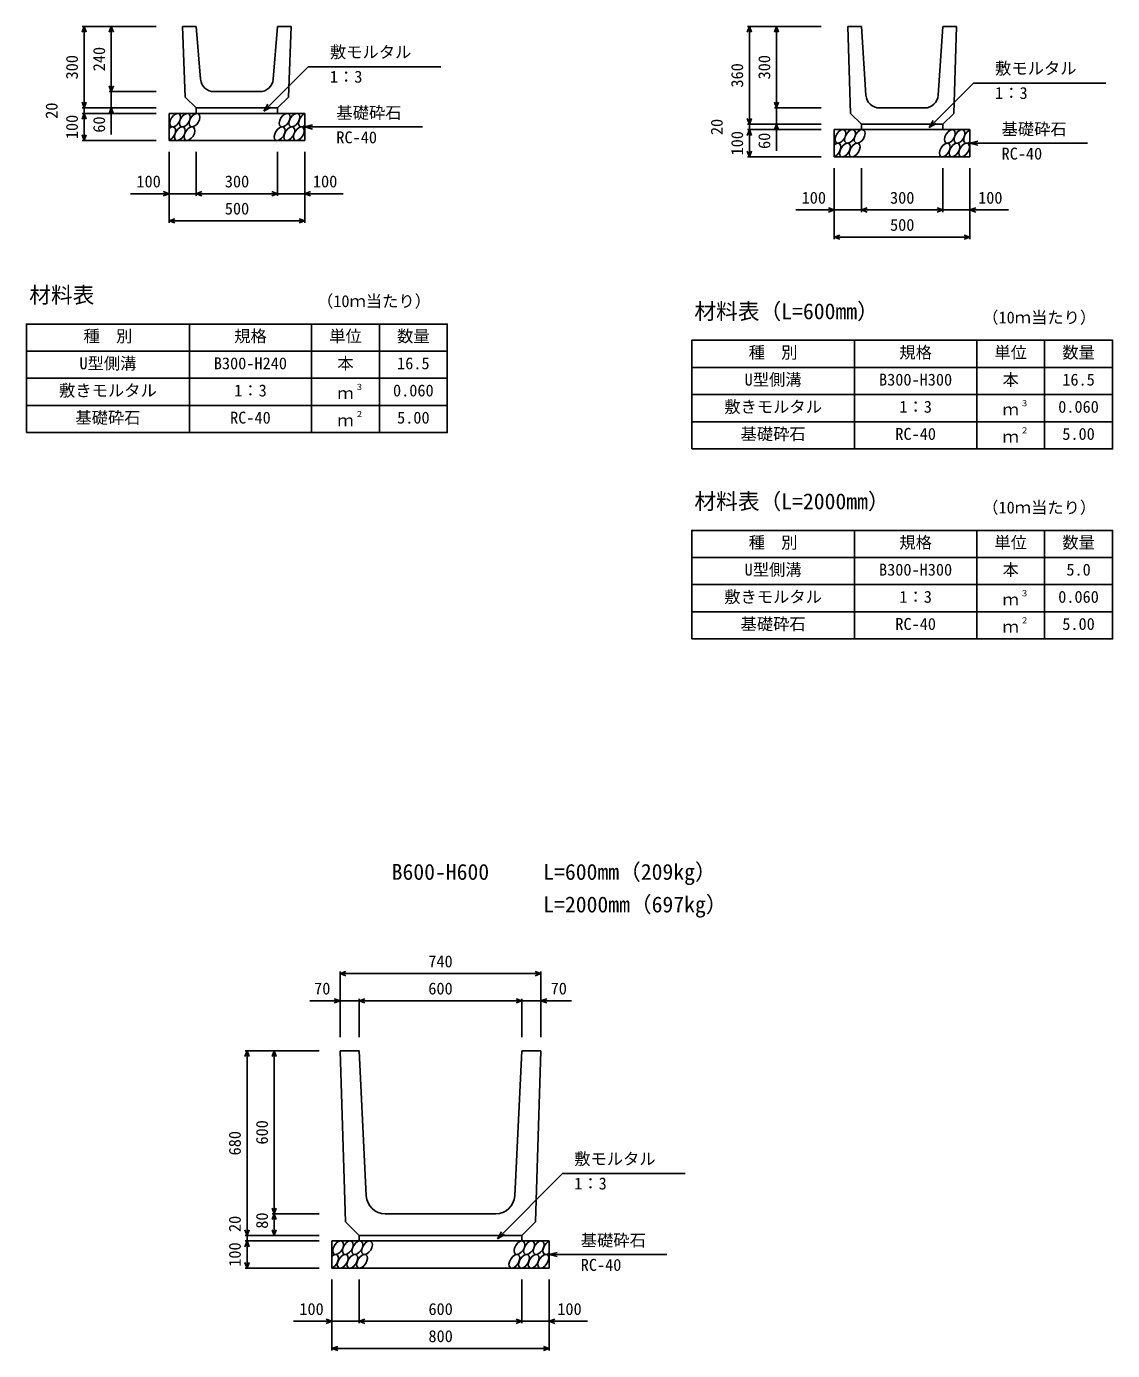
# Model space of a CAD drawing. Units: millimetres, scale not verified. Extents: x -25200 to 25200, y -8910 to 8910.
# Drawn here: x 13052 to 17052, y -62 to 4815 of the extents above; entities that cross this region are included whole.
import ezdxf
from ezdxf.enums import TextEntityAlignment as Align

# ---------------------------------------------------------------- set-up
doc = ezdxf.new("R2010")
doc.units = ezdxf.units.MM
doc.header["$LTSCALE"] = 30
for name, color, linetype, lineweight in [('0-0_DIM', 7, 'Continuous', 25), ('0-2_HATCH', 6, 'Continuous', 25), ('0-3_HYO', 3, 'Continuous', 25), ('0-4_HYO2', 4, 'Continuous', 25), ('0-5_OUTLINE', 3, 'Continuous', 25), ('0-6_TXT', 7, 'Continuous', 25)]:
    doc.layers.add(name, color=color, linetype=linetype, lineweight=lineweight)
doc.styles.add('ＭＳ ゴシック', font='')
doc.styles.get('ＭＳ ゴシック').set_extended_font_data('MS Gothic')

msp = doc.modelspace()

# ---------------------------------------------------------------- linework, layer by layer
at = {"layer": '0-0_DIM'}
for p, q in [((13256.65, 4815.06), (13529.15, 4815.06)), ((13264.15, 4815.06), (13264.15, 4515.06)), ((13364.15, 4815.06), (13364.15, 4575.06)), ((15706.65, 4815.06), (15979.15, 4815.06)), ((15714.15, 4815.06), (15714.15, 4455.06)), ((15814.15, 4815.06), (15814.15, 4515.06)), ((14089.67, 4666.87), (13926.02, 4503.21)), ((14089.67, 4666.87), (14577.61, 4666.87)), ((16539.67, 4606.87), (16376.02, 4443.21)), ((16539.67, 4606.87), (17027.61, 4606.87)), ((13356.65, 4575.06), (13529.15, 4575.06)), ((13364.15, 4575.06), (13364.15, 4515.06)), ((13256.65, 4515.06), (13529.15, 4515.06)), ((13256.65, 4495.06), (13529.15, 4495.06)), ((13364.15, 4417.26), (13364.15, 4515.06)), ((13926.02, 4503.21), (13941.02, 4529.19)), ((13926.02, 4503.21), (13952, 4518.21)), ((15806.65, 4515.06), (15979.15, 4515.06)), ((15814.15, 4515.06), (15814.15, 4455.06)), ((14076.65, 4445.06), (14105.63, 4452.83)), ((14076.65, 4445.06), (14509.96, 4445.06)), ((14076.65, 4445.06), (14105.63, 4437.3)), ((15706.65, 4455.06), (15979.15, 4455.06)), ((15814.15, 4357.26), (15814.15, 4455.06)), ((16376.02, 4443.21), (16391.02, 4469.19)), ((16376.02, 4443.21), (16402, 4458.21)), ((13256.65, 4395.06), (13529.15, 4395.06)), ((15706.65, 4435.06), (15979.15, 4435.06)), ((16526.65, 4385.06), (16555.63, 4392.83)), ((13576.65, 4091.63), (13576.65, 4353)), ((13676.65, 4191.63), (13676.65, 4353)), ((13976.65, 4191.63), (13976.65, 4353)), ((14076.65, 4091.63), (14076.65, 4353)), ((16526.65, 4385.06), (16959.96, 4385.06)), ((16526.65, 4385.06), (16555.63, 4377.3)), ((15706.65, 4335.06), (15979.15, 4335.06)), ((16026.65, 4031.63), (16026.65, 4293)), ((16126.65, 4131.63), (16126.65, 4293)), ((16426.65, 4131.63), (16426.65, 4293)), ((16526.65, 4031.63), (16526.65, 4293)), ((13576.65, 4199.13), (13434.85, 4199.13)), ((13576.65, 4199.13), (13676.65, 4199.13)), ((13676.65, 4199.13), (13976.65, 4199.13)), ((14076.65, 4199.13), (13976.65, 4199.13)), ((14076.65, 4199.13), (14218.44, 4199.13)), ((13576.65, 4099.13), (14076.65, 4099.13)), ((16026.65, 4139.13), (15884.85, 4139.13)), ((16026.65, 4139.13), (16126.65, 4139.13)), ((16126.65, 4139.13), (16426.65, 4139.13)), ((16526.65, 4139.13), (16426.65, 4139.13)), ((16526.65, 4139.13), (16668.44, 4139.13)), ((16026.65, 4039.13), (16526.65, 4039.13)), ((14206.65, 1333.93), (14206.65, 1092.7)), ((14946.65, 1326.43), (14206.65, 1326.43)), ((14946.65, 1333.93), (14946.65, 1092.7)), ((14094.89, 1226.43), (14206.65, 1226.43)), ((14276.65, 1226.43), (14206.65, 1226.43)), ((14276.65, 1233.93), (14276.65, 1092.7)), ((14276.65, 1226.43), (14876.65, 1226.43)), ((14876.65, 1233.93), (14876.65, 1092.7)), ((14876.65, 1226.43), (14946.65, 1226.43)), ((15058.41, 1226.43), (14946.65, 1226.43)), ((13856.65, 1041.82), (14129.15, 1041.82)), ((13864.15, 1041.82), (13864.15, 361.82)), ((13964.15, 1041.82), (13964.15, 441.82)), ((15026.28, 590.2), (14786.05, 349.97)), ((15026.28, 590.2), (15477.61, 590.2)), ((13956.65, 441.82), (14129.15, 441.82)), ((13964.15, 441.82), (13964.15, 361.82)), ((13856.65, 361.82), (14129.15, 361.82)), ((13856.65, 341.82), (14129.15, 341.82)), ((14786.05, 349.97), (14801.05, 375.95)), ((14786.05, 349.97), (14812.03, 364.97)), ((14976.65, 291.82), (15005.63, 299.58)), ((14976.65, 291.82), (15409.96, 291.82)), ((14976.65, 291.82), (15005.63, 284.05)), ((13856.65, 241.82), (14129.15, 241.82)), ((14176.65, -61.61), (14176.65, 199.75)), ((14276.65, 38.39), (14276.65, 199.75)), ((14876.65, 38.39), (14876.65, 199.75)), ((14976.65, -61.61), (14976.65, 199.75)), ((14176.65, 45.89), (14034.85, 45.89)), ((14176.65, 45.89), (14276.65, 45.89)), ((14276.65, 45.89), (14876.65, 45.89)), ((14976.65, 45.89), (14876.65, 45.89)), ((14976.65, 45.89), (15118.44, 45.89)), ((14176.65, -54.11), (14976.65, -54.11))]:
    msp.add_line(p, q, dxfattribs=at)
for points in [[(13256.45, 4793.92), (13264.15, 4815.06), (13271.84, 4793.92)], [(13356.45, 4793.92), (13364.15, 4815.06), (13371.84, 4793.92)], [(15706.45, 4793.92), (15714.15, 4815.06), (15721.84, 4793.92)], [(15806.45, 4793.92), (15814.15, 4815.06), (15821.84, 4793.92)], [(13371.84, 4596.2), (13364.15, 4575.06), (13356.45, 4596.2)], [(13271.84, 4536.2), (13264.15, 4515.06), (13256.45, 4536.2)], [(15821.84, 4536.2), (15814.15, 4515.06), (15806.45, 4536.2)], [(13271.84, 4473.92), (13264.15, 4495.06), (13256.45, 4473.92)], [(13264.15, 4515.06), (13264.15, 4495.06), (13264.15, 4395.06)], [(13371.84, 4493.92), (13364.15, 4515.06), (13356.45, 4493.92)], [(15721.84, 4476.2), (15714.15, 4455.06), (15706.45, 4476.2)], [(15714.15, 4455.06), (15714.15, 4435.06), (15714.15, 4335.06)], [(15821.84, 4433.92), (15814.15, 4455.06), (15806.45, 4433.92)], [(13271.84, 4416.2), (13264.15, 4395.06), (13256.45, 4416.2)], [(15721.84, 4413.92), (15714.15, 4435.06), (15706.45, 4413.92)], [(15721.84, 4356.2), (15714.15, 4335.06), (15706.45, 4356.2)], [(13555.5, 4206.83), (13576.65, 4199.13), (13555.5, 4191.44)], [(13697.79, 4191.44), (13676.65, 4199.13), (13697.79, 4206.83)], [(13955.5, 4206.83), (13976.65, 4199.13), (13955.5, 4191.44)], [(14097.79, 4206.83), (14076.65, 4199.13), (14097.79, 4191.44)], [(16005.5, 4146.83), (16026.65, 4139.13), (16005.5, 4131.44)], [(16147.79, 4131.44), (16126.65, 4139.13), (16147.79, 4146.83)], [(16405.5, 4146.83), (16426.65, 4139.13), (16405.5, 4131.44)], [(16547.79, 4146.83), (16526.65, 4139.13), (16547.79, 4131.44)], [(13597.79, 4091.44), (13576.65, 4099.13), (13597.79, 4106.83)], [(14055.5, 4106.83), (14076.65, 4099.13), (14055.5, 4091.44)], [(16047.79, 4031.44), (16026.65, 4039.13), (16047.79, 4046.83)], [(16505.5, 4046.83), (16526.65, 4039.13), (16505.5, 4031.44)], [(14227.79, 1318.73), (14206.65, 1326.43), (14227.79, 1334.12)], [(14925.5, 1334.12), (14946.65, 1326.43), (14925.5, 1318.73)], [(14185.5, 1234.12), (14206.65, 1226.43), (14185.5, 1218.73)], [(14297.79, 1218.73), (14276.65, 1226.43), (14297.79, 1234.12)], [(14855.5, 1234.12), (14876.65, 1226.43), (14855.5, 1218.73)], [(14967.79, 1234.12), (14946.65, 1226.43), (14967.79, 1218.73)], [(13856.45, 1020.67), (13864.15, 1041.82), (13871.84, 1020.67)], [(13956.45, 1020.67), (13964.15, 1041.82), (13971.84, 1020.67)], [(13971.84, 462.96), (13964.15, 441.82), (13956.45, 462.96)], [(13971.84, 420.67), (13964.15, 441.82), (13956.45, 420.67)], [(13871.84, 382.96), (13864.15, 361.82), (13856.45, 382.96)], [(13871.84, 320.67), (13864.15, 341.82), (13856.45, 320.67)], [(13864.15, 361.82), (13864.15, 341.82), (13864.15, 241.82)], [(13971.84, 382.96), (13964.15, 361.82), (13956.45, 382.96)], [(13871.84, 262.96), (13864.15, 241.82), (13856.45, 262.96)], [(14155.5, 53.58), (14176.65, 45.89), (14155.5, 38.19)], [(14297.79, 38.19), (14276.65, 45.89), (14297.79, 53.58)], [(14855.5, 53.58), (14876.65, 45.89), (14855.5, 38.19)], [(14997.79, 53.58), (14976.65, 45.89), (14997.79, 38.19)], [(14197.79, -61.81), (14176.65, -54.11), (14197.79, -46.42)], [(14955.5, -46.42), (14976.65, -54.11), (14955.5, -61.81)]]:
    msp.add_lwpolyline(points, dxfattribs=at)
at = {"layer": '0-2_HATCH'}
for centre in [(13599.54, 4470.06), (13635.02, 4470.06), (13670.49, 4470.06), (14002.7, 4470.06), (14038.17, 4470.06), (13616.42, 4420.06), (13651.9, 4420.06), (13984.1, 4420.06), (14019.58, 4420.06), (14055.05, 4420.06), (16049.54, 4410.06), (16085.02, 4410.06), (16120.49, 4410.06), (16452.7, 4410.06), (16488.17, 4410.06), (16066.42, 4360.06), (16101.9, 4360.06), (16434.1, 4360.06), (16469.58, 4360.06), (16505.05, 4360.06), (14199.54, 316.81), (14235.02, 316.81), (14270.49, 316.81), (14305.97, 316.81), (14867.22, 316.81), (14902.7, 316.81), (14938.17, 316.81), (14216.42, 266.82), (14251.9, 266.82), (14287.37, 266.82), (14848.63, 266.82), (14884.1, 266.82), (14919.58, 266.82), (14955.05, 266.82)]:
    msp.add_ellipse(centre, major_axis=(14.54, 23.54), ratio=0.5792, dxfattribs=at)
for centre, start_param, end_param in [((14073.65, 4470.06), 0.6666252, 4.1103269), ((13580.95, 4420.06), 3.7419964, 7.318141), ((16523.65, 4410.06), 0.6666252, 4.1103269), ((16030.95, 4360.06), 3.7419964, 7.318141), ((14180.95, 266.82), 3.7419964, 7.318141), ((14973.65, 316.81), 0.6666252, 4.1103269)]:
    msp.add_ellipse(centre, major_axis=(14.54, 23.54), ratio=0.5792, start_param=start_param, end_param=end_param, dxfattribs=at)
at = {"layer": '0-3_HYO'}
for p, q in [((13651.65, 3719.19), (13651.65, 3319.19)), ((14101.65, 3719.19), (14101.65, 3319.19)), ((14351.65, 3719.19), (14351.65, 3319.19)), ((16101.65, 3659.19), (16101.65, 3259.19)), ((16551.65, 3659.19), (16551.65, 3259.19)), ((16801.65, 3659.19), (16801.65, 3259.19)), ((13051.65, 3619.19), (14601.65, 3619.19)), ((15501.65, 3559.19), (17051.65, 3559.19)), ((16101.65, 2959.19), (16101.65, 2559.19)), ((16551.65, 2959.19), (16551.65, 2559.19)), ((16801.65, 2959.19), (16801.65, 2559.19)), ((15501.65, 2859.19), (17051.65, 2859.19))]:
    msp.add_line(p, q, dxfattribs=at)
for points in [[(13051.65, 3319.19), (14601.65, 3319.19), (14601.65, 3719.19), (13051.65, 3719.19)], [(15501.65, 3259.19), (17051.65, 3259.19), (17051.65, 3659.19), (15501.65, 3659.19)], [(15501.65, 2559.19), (17051.65, 2559.19), (17051.65, 2959.19), (15501.65, 2959.19)]]:
    msp.add_lwpolyline(points, close=True, dxfattribs=at)
at = {"layer": '0-4_HYO2'}
for p, q in [((13051.65, 3519.19), (14601.65, 3519.19)), ((13051.65, 3419.19), (14601.65, 3419.19)), ((15501.65, 3459.19), (17051.65, 3459.19)), ((15501.65, 3359.19), (17051.65, 3359.19)), ((15501.65, 2759.19), (17051.65, 2759.19)), ((15501.65, 2659.19), (17051.65, 2659.19))]:
    msp.add_line(p, q, dxfattribs=at)
at = {"layer": '0-5_OUTLINE'}
for p, q in [((13626.65, 4815.06), (13676.65, 4815.06)), ((13636.65, 4555.06), (13626.65, 4815.06)), ((13692.83, 4620.91), (13676.65, 4815.06)), ((13960.47, 4620.91), (13976.65, 4815.06)), ((13976.65, 4815.06), (14026.65, 4815.06)), ((14016.65, 4555.06), (14026.65, 4815.06)), ((16076.65, 4815.06), (16126.65, 4815.06)), ((16086.65, 4495.06), (16076.65, 4815.06)), ((16143.54, 4561.73), (16126.65, 4815.06)), ((16409.76, 4561.73), (16426.65, 4815.06)), ((16426.65, 4815.06), (16476.65, 4815.06)), ((16466.65, 4495.06), (16476.65, 4815.06)), ((13676.65, 4515.06), (13636.65, 4555.06)), ((13742.65, 4575.06), (13910.64, 4575.06)), ((13976.65, 4515.06), (14016.65, 4555.06)), ((14076.65, 4495.06), (13576.65, 4495.06)), ((13576.65, 4395.06), (13576.65, 4495.06)), ((13976.65, 4515.06), (13676.65, 4515.06)), ((13676.65, 4495.06), (13676.65, 4515.06)), ((13976.65, 4495.06), (13976.65, 4515.06)), ((14076.65, 4495.06), (14076.65, 4395.06)), ((16126.65, 4455.06), (16086.65, 4495.06)), ((16193.43, 4515.06), (16359.87, 4515.06)), ((16426.65, 4455.06), (16466.65, 4495.06)), ((16426.65, 4455.06), (16126.65, 4455.06)), ((16126.65, 4435.06), (16126.65, 4455.06)), ((16426.65, 4435.06), (16426.65, 4455.06)), ((14076.65, 4395.06), (13576.65, 4395.06)), ((16526.65, 4435.06), (16026.65, 4435.06)), ((16026.65, 4335.06), (16026.65, 4435.06)), ((16526.65, 4435.06), (16526.65, 4335.06)), ((16526.65, 4335.06), (16026.65, 4335.06)), ((14206.65, 1041.82), (14226.65, 411.82)), ((14206.65, 1041.82), (14276.65, 1041.82)), ((14303.32, 508.32), (14276.65, 1041.82)), ((14849.97, 508.32), (14876.65, 1041.82)), ((14876.65, 1041.82), (14946.65, 1041.82)), ((14946.65, 1041.82), (14926.65, 411.82)), ((14780.06, 441.82), (14373.23, 441.82)), ((14876.65, 361.82), (14926.65, 411.82)), ((14976.65, 341.82), (14176.65, 341.82)), ((14176.65, 241.82), (14176.65, 341.82)), ((14876.65, 361.82), (14276.65, 361.82)), ((14876.65, 341.82), (14876.65, 361.82)), ((14976.65, 341.82), (14976.65, 241.82)), ((14976.65, 241.82), (14176.65, 241.82))]:
    msp.add_line(p, q, dxfattribs=at)
msp.add_lwpolyline([(14276.65, 341.82), (14276.65, 361.82), (14226.65, 411.82)], dxfattribs=at)
for centre, radius, start, end in [((13742.65, 4625.06), 50, 184.76364, 270), ((13910.64, 4625.06), 50, 270, 355.23636), ((16193.43, 4565.06), 50, 183.81407, 270), ((16359.87, 4565.06), 50, 270, 356.18593), ((14373.23, 511.82), 70, 182.86241, 270), ((14780.06, 511.82), 70, 270, 357.13759)]:
    msp.add_arc(centre, radius, start, end, dxfattribs=at)

# ---------------------------------------------------------------- texts
at = {"layer": '0-0_DIM', "style": 'ＭＳ ゴシック'}
for s, p in [('240', (13354.15, 4650.06)), ('300', (13254.15, 4620.06)), ('300', (15804.15, 4620.06)), ('360', (15704.15, 4590.06)), ('20', (13179.15, 4475.06)), ('100', (13254.15, 4400.06)), ('60', (13354.15, 4423.87)), ('20', (15629.15, 4415.06)), ('100', (15704.15, 4340.06)), ('60', (15804.15, 4363.87)), ('600', (13954.15, 696.82)), ('680', (13854.15, 656.82)), ('80', (13954.15, 386.82)), ('20', (13854.15, 374.57)), ('100', (13854.15, 246.82))]:
    msp.add_text(s, height=43.99, rotation=90, dxfattribs=at).set_placement(p, align=Align.BOTTOM_LEFT)
for s, p in [('敷モルタル', (14169.04, 4685.6)), ('敷モルタル', (16619.04, 4625.6)), ('1：3', (14169.04, 4594.91)), ('1：3', (16619.04, 4534.91)), ('基礎砕石', (14192.97, 4462.23)), ('基礎砕石', (16642.97, 4402.23)), ('RC-40', (14192.97, 4371.54)), ('RC-40', (16642.97, 4311.54)), ('100', (13456.65, 4209.13)), ('300', (13782.18, 4209.13)), ('100', (14106.65, 4209.13)), ('100', (15906.65, 4149.13)), ('300', (16232.18, 4149.13)), ('100', (16556.65, 4149.13)), ('500', (13782.18, 4109.13)), ('500', (16232.18, 4049.13)), ('740', (14531.65, 1336.43)), ('70', (14111.13, 1236.43)), ('600', (14531.65, 1236.43)), ('70', (14982.17, 1236.43)), ('敷モルタル', (15069.04, 608.93)), ('1：3', (15069.04, 518.24)), ('基礎砕石', (15092.97, 308.99)), ('RC-40', (15092.97, 218.3)), ('100', (14056.65, 55.89)), ('600', (14532.18, 55.89)), ('100', (15006.65, 55.89)), ('800', (14532.18, -44.11))]:
    msp.add_text(s, height=43.99, dxfattribs=at).set_placement(p, align=Align.BOTTOM_LEFT)
at = {"layer": '0-6_TXT', "style": 'ＭＳ ゴシック'}
for s, height, p in [('材料表', 58.65, (13061.65, 3779.19)), ('（10ｍ当たり）', 43.99, (14121.65, 3768.19)), ('材料表（L=600mm）', 58.65, (15511.65, 3719.19)), ('（10ｍ当たり）', 43.99, (16571.65, 3708.19)), ('種\u3000別', 43.99, (13261.65, 3639.19)), ('規格', 43.99, (13816.65, 3639.19)), ('単位', 43.99, (14166.65, 3639.19)), ('数量', 43.99, (14416.65, 3639.19)), ('種\u3000別', 43.99, (15711.65, 3579.19)), ('規格', 43.99, (16266.65, 3579.19)), ('単位', 43.99, (16616.65, 3579.19)), ('数量', 43.99, (16866.65, 3579.19)), ('U型側溝', 43.99, (13246.65, 3539.19)), ('B300-H240', 43.99, (13741.65, 3539.19)), ('本', 43.99, (14196.65, 3539.19)), ('16.5', 43.99, (14416.65, 3539.19)), ('U型側溝', 43.99, (15696.65, 3479.19)), ('B300-H300', 43.99, (16191.65, 3479.19)), ('本', 43.99, (16646.65, 3479.19)), ('16.5', 43.99, (16866.65, 3479.19)), ('敷きモルタル', 43.99, (13171.65, 3439.19)), ('1：3', 43.99, (13816.65, 3439.19)), ('ｍ', 43.99, (14196.65, 3429.19)), ('３', 21.99, (14262.19, 3469.56)), ('0.060', 43.99, (14401.65, 3439.19)), ('敷きモルタル', 43.99, (15621.65, 3379.19)), ('1：3', 43.99, (16266.65, 3379.19)), ('ｍ', 43.99, (16646.65, 3369.19)), ('３', 21.99, (16712.19, 3409.56)), ('0.060', 43.99, (16851.65, 3379.19)), ('基礎砕石', 43.99, (13231.65, 3339.19)), ('RC-40', 43.99, (13801.65, 3339.19)), ('ｍ', 43.99, (14196.65, 3329.19)), ('２', 21.99, (14262.19, 3369.56)), ('5.00', 43.99, (14416.65, 3339.19)), ('基礎砕石', 43.99, (15681.65, 3279.19)), ('RC-40', 43.99, (16251.65, 3279.19)), ('２', 21.99, (16712.19, 3309.56)), ('5.00', 43.99, (16866.65, 3279.19)), ('ｍ', 43.99, (16646.65, 3269.19)), ('材料表（L=2000mm）', 58.65, (15511.65, 3019.19)), ('（10ｍ当たり）', 43.99, (16571.65, 3008.19)), ('種\u3000別', 43.99, (15711.65, 2879.19)), ('規格', 43.99, (16266.65, 2879.19)), ('単位', 43.99, (16616.65, 2879.19)), ('数量', 43.99, (16866.65, 2879.19)), ('U型側溝', 43.99, (15696.65, 2779.19)), ('B300-H300', 43.99, (16191.65, 2779.19)), ('本', 43.99, (16646.65, 2779.19)), ('5.0', 43.99, (16881.65, 2779.19)), ('敷きモルタル', 43.99, (15621.65, 2679.19)), ('1：3', 43.99, (16266.65, 2679.19)), ('３', 21.99, (16712.19, 2709.56)), ('0.060', 43.99, (16851.65, 2679.19)), ('ｍ', 43.99, (16646.65, 2669.19)), ('基礎砕石', 43.99, (15681.65, 2579.19)), ('RC-40', 43.99, (16251.65, 2579.19)), ('２', 21.99, (16712.19, 2609.56)), ('5.00', 43.99, (16866.65, 2579.19)), ('ｍ', 43.99, (16646.65, 2569.19)), ('B600-H600', 58.65, (14396.65, 1654.3)), ('L=600mm（209kg）', 58.65, (14955.02, 1654.3)), ('L=2000mm（697kg）', 58.65, (14955.02, 1534.3))]:
    msp.add_text(s, height=height, dxfattribs=at).set_placement(p, align=Align.BOTTOM_LEFT)

doc.saveas('drawing.dxf')
